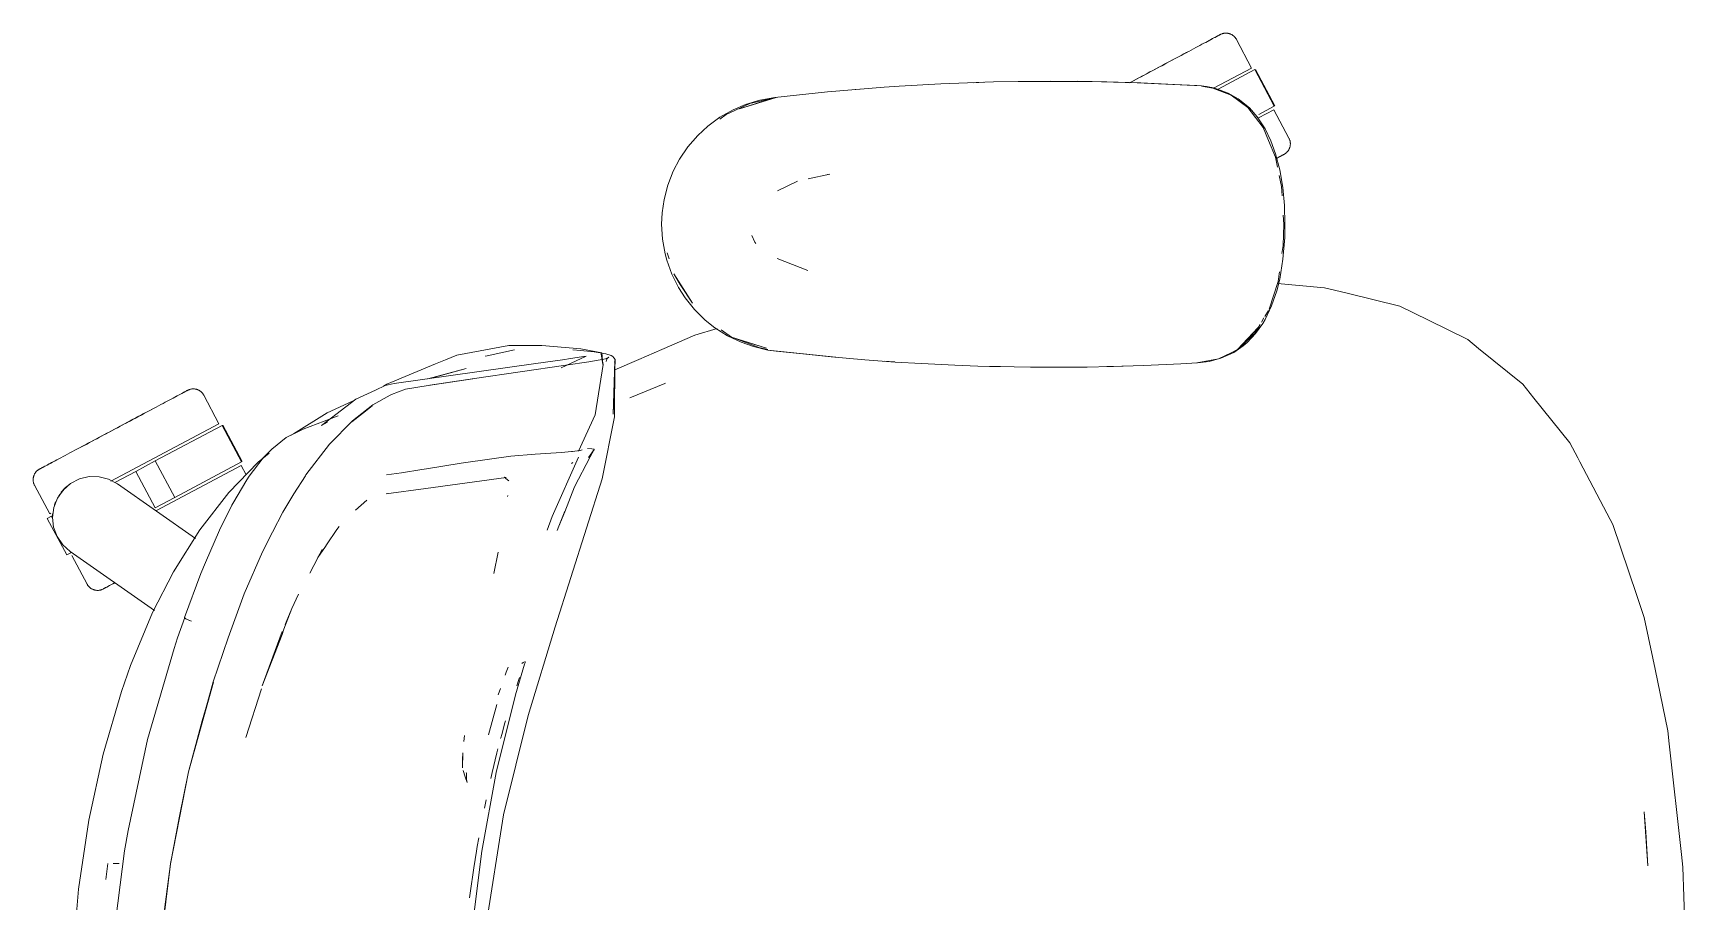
# Model space of a CAD drawing. Header units: millimetres. Extents: x 79795 to 317870, y -36033 to 97293.
# Drawn here: x 178313 to 178874, y 20809 to 21103 of the extents above; entities that cross this region are included whole.
import ezdxf

# ---------------------------------------------------------------- set-up
doc = ezdxf.new("R2010")
doc.units = ezdxf.units.MM
doc.header["$MEASUREMENT"] = 0
doc.layers.add('G-IMPT', color=8, linetype='CONTINUOUS', lineweight=9)
doc.layers.add('I-FURN', color=8, linetype='CONTINUOUS', lineweight=9)

msp = doc.modelspace()

# ---------------------------------------------------------------- linework, layer by layer
at = {"layer": 'G-IMPT'}
for p, q in [((178626.48, 21085.99), (178638.23, 21086.38)), ((178631.36, 21086.13), (178633.3, 21086.24)), ((178633.3, 21086.24), (178634.79, 21086.26)), ((178646.65, 21086.55), (178638.23, 21086.38)), ((178646.65, 21086.55), (178657.45, 21086.63)), ((178646.65, 21086.55), (178666.84, 21086.59)), ((178646.65, 21086.55), (178676.67, 21086.43)), ((178676.67, 21086.43), (178657.45, 21086.63)), ((178666.84, 21086.59), (178676.67, 21086.43)), ((178666.84, 21086.59), (178688.23, 21086.09)), ((178666.84, 21086.59), (178687.02, 21086.13)), ((178666.84, 21086.55), (178668.88, 21086.57)), ((178668.88, 21086.57), (178670.78, 21086.5)), ((178676.67, 21086.43), (178688.23, 21086.09)), ((178688.23, 21086.09), (178687.02, 21086.13)), ((178687.02, 21086.13), (178708.81, 21085.04)), ((178687.02, 21086.13), (178707.2, 21085.15)), ((178688.23, 21086.09), (178708.81, 21085.04)), ((178564.63, 21081.1), (178552.16, 21077.27)), ((178555.66, 21079.06), (178564.06, 21080.97)), ((178564.11, 21081.1), (178559.07, 21080.21)), ((178564.63, 21081.1), (178561.31, 21080.19)), ((178582.04, 21083.01), (178564.11, 21081.1)), ((178586.17, 21083.35), (178582.04, 21083.01)), ((178601.22, 21084.6), (178586.17, 21083.35)), ((178593.04, 21083.95), (178591.37, 21083.78)), ((178601.22, 21084.6), (178606.31, 21084.93)), ((178606.31, 21084.93), (178620.45, 21085.74)), ((178626.48, 21085.99), (178620.45, 21085.74)), ((178708.81, 21085.04), (178707.2, 21085.15)), ((178708.81, 21085.04), (178710.46, 21084.79)), ((178712.67, 21084.32), (178708.82, 21084.91)), ((178712.85, 21084.34), (178710.46, 21084.79)), ((178712.67, 21084.32), (178718.87, 21081.91)), ((178712.85, 21084.34), (178714.2, 21083.98)), ((178717.84, 21082.58), (178714.2, 21083.98)), ((178717.84, 21082.58), (178721.27, 21080.62)), ((178718.87, 21081.91), (178724.49, 21077.74)), ((178721.27, 21080.62), (178725.01, 21077.55)), ((178545.48, 21073.73), (178547.59, 21075.32)), ((178549.97, 21076.93), (178545.53, 21074.42)), ((178555.66, 21079.06), (178547.59, 21075.32)), ((178549.97, 21076.93), (178554.21, 21078.74)), ((178552.16, 21077.27), (178561.31, 21080.19)), ((178554.21, 21078.74), (178559.07, 21080.21)), ((178724.49, 21077.74), (178729.71, 21070.96)), ((178727.68, 21074.51), (178725.01, 21077.55)), ((178541.44, 21071.42), (178538, 21068.26)), ((178541.44, 21071.42), (178545.53, 21074.42)), ((178730.33, 21070.46), (178727.68, 21074.51)), ((178729.71, 21070.96), (178731.55, 21066.56)), ((178730.33, 21070.46), (178732.32, 21066.39)), ((178531.85, 21060.25), (178534.68, 21064.42)), ((178534.68, 21064.42), (178538, 21068.26)), ((178733.88, 21060.94), (178731.55, 21066.56)), ((178733.9, 21062.05), (178732.32, 21066.39)), ((178531.85, 21060.25), (178529.66, 21056.09)), ((178733.88, 21060.94), (178734.59, 21057.47)), ((178733.9, 21062.05), (178735.33, 21056.57)), ((178529.66, 21056.09), (178527.83, 21051.38)), ((178565, 21049.53), (178571.78, 21052.8)), ((178582.83, 21055.13), (178575.39, 21053.56)), ((178582, 21054.98), (178582.83, 21055.13)), ((178735.15, 21054.73), (178735.92, 21050.98)), ((178736.33, 21050.64), (178735.33, 21056.57)), ((178526.57, 21046.51), (178527.83, 21051.38)), ((178735.92, 21050.98), (178736.11, 21047.77)), ((178736.33, 21050.64), (178736.9, 21044.49)), ((178525.75, 21038.15), (178525.92, 21042)), ((178526.57, 21046.51), (178525.92, 21042)), ((178736.51, 21041.26), (178736.7, 21038.15)), ((178737.08, 21038.15), (178736.9, 21044.49)), ((178525.75, 21038.15), (178526.04, 21033.11)), ((178736.47, 21030.99), (178736.7, 21038.15)), ((178736.99, 21033.64), (178737.08, 21038.15)), ((178526.04, 21033.11), (178526.92, 21028.16)), ((178556.36, 21034.33), (178557.38, 21032.1)), ((178557.38, 21032.1), (178557.67, 21031.65)), ((178736.47, 21030.99), (178736.08, 21028.2)), ((178736.99, 21033.64), (178736.41, 21026.33)), ((178526.92, 21028.16), (178527.49, 21026.03)), ((178529.2, 21021.26), (178527.49, 21026.03)), ((178528.29, 21026.47), (178527.67, 21028.5)), ((178575.33, 21022.43), (178564.9, 21026.58)), ((178735.3, 21019.57), (178736.41, 21026.33)), ((178529.2, 21021.26), (178531.44, 21016.75)), ((178529.85, 21021.36), (178532.01, 21017.68)), ((178529.85, 21021.36), (178536.17, 21011.41)), ((178734.75, 21018.73), (178731.72, 21009.33)), ((178734.32, 21015.64), (178735.3, 21019.57)), ((178735.21, 21022.02), (178734.75, 21018.73)), ((178531.44, 21016.75), (178533.71, 21013.2)), ((178532.01, 21017.68), (178536.17, 21011.41)), ((178536.89, 21009.23), (178533.71, 21013.2)), ((178734.32, 21015.64), (178732.58, 21010.55)), ((178734.61, 21018.11), (178750.49, 21016.66)), ((178750.49, 21016.66), (178755.78, 21015.37)), ((178758.15, 21014.78), (178755.78, 21015.37)), ((178776.09, 21010.38), (178758.15, 21014.78)), ((178536.89, 21009.23), (178540.5, 21005.68)), ((178731.49, 21008.96), (178730.25, 21006.88)), ((178732.58, 21010.55), (178730.37, 21005.92)), ((178780.46, 21008.23), (178776.09, 21010.38)), ((178780.46, 21008.23), (178791.93, 21002.59)), ((178536.97, 21000.62), (178544.62, 21002.82)), ((178540.5, 21005.68), (178543.81, 21003.06)), ((178548.13, 21000.33), (178543.81, 21003.06)), ((178549.46, 20999.93), (178545.88, 21002.36)), ((178727.95, 21003.12), (178721.04, 20995.73)), ((178727.95, 21003.12), (178726.67, 21001.65)), ((178728.64, 21004.19), (178726.75, 21001.03)), ((178727.12, 21001.09), (178729.57, 21004.54)), ((178729.97, 21006.41), (178729.11, 21004.97)), ((178730.37, 21005.92), (178729.57, 21004.54)), ((178799.09, 20999.06), (178791.93, 21002.59)), ((178473.98, 20997.03), (178456.29, 20993.79)), ((178473.98, 20997.03), (178480.95, 20997.05)), ((178485.12, 20997.06), (178480.95, 20997.05)), ((178489.08, 20996.71), (178485.12, 20997.06)), ((178489.08, 20996.71), (178498.4, 20995.91)), ((178536.97, 21000.62), (178525.85, 20995.76)), ((178548.13, 21000.33), (178552.71, 20998.14)), ((178549.46, 20999.93), (178552.16, 20999.03)), ((178549.46, 20999.93), (178561.31, 20996.12)), ((178558.68, 20996.33), (178550.49, 20999.53)), ((178552.16, 20999.03), (178561.31, 20996.12)), ((178552.71, 20998.14), (178556.85, 20996.69)), ((178561.81, 20995.53), (178556.85, 20996.69)), ((178561.73, 20995.75), (178558.68, 20996.33)), ((178719.71, 20994.71), (178722.93, 20996.91)), ((178726.75, 21001.03), (178721.04, 20995.73)), ((178721.04, 20995.73), (178723.46, 20997.96)), ((178724.26, 20998.04), (178722.93, 20996.91)), ((178726.53, 21001.5), (178723.46, 20997.96)), ((178724.26, 20998.04), (178727.12, 21001.09)), ((178802.74, 20996.09), (178799.09, 20999.06)), ((178432.61, 20984.01), (178449.06, 20990.8)), ((178482.26, 20990.84), (178435.05, 20984.17)), ((178449.06, 20990.8), (178452.43, 20992.19)), ((178456.29, 20993.79), (178452.43, 20992.19)), ((178466.54, 20993.57), (178465.97, 20993.42)), ((178475.85, 20995.62), (178466.54, 20993.57)), ((178482.26, 20990.84), (178492.93, 20992.28)), ((178491.68, 20989.47), (178500.11, 20993.47)), ((178494.22, 20992.5), (178492.93, 20992.28)), ((178493.23, 20990.45), (178501.08, 20991.57)), ((178499.25, 20993.33), (178494.22, 20992.5)), ((178498.23, 20995.39), (178495.64, 20995.6)), ((178498.23, 20995.39), (178502.92, 20994.87)), ((178498.4, 20995.91), (178498.87, 20995.87)), ((178503.12, 20995.06), (178498.87, 20995.87)), ((178500.11, 20993.47), (178499.25, 20993.33)), ((178507.35, 20992.67), (178501.08, 20991.57)), ((178503.53, 20994.8), (178502.92, 20994.87)), ((178503.12, 20995.06), (178505.45, 20994.61)), ((178503.18, 20973.57), (178505.9, 20990.62)), ((178503.53, 20994.8), (178506.81, 20994.26)), ((178505.21, 20994.2), (178505.83, 20990.66)), ((178505.21, 20994.2), (178505.9, 20990.62)), ((178505.83, 20990.66), (178505.45, 20994.61)), ((178506.73, 20992.5), (178507.82, 20993.06)), ((178506.73, 20992.5), (178507.35, 20992.67)), ((178506.81, 20994.26), (178508.68, 20993.71)), ((178507, 20992.13), (178506.92, 20991.63)), ((178507, 20992.13), (178507.32, 20992.67)), ((178507.32, 20992.67), (178507.82, 20993.06)), ((178509.21, 20993.39), (178508.68, 20993.71)), ((178509.21, 20993.39), (178509.59, 20992.9)), ((178509.37, 20973.76), (178509.95, 20992.21)), ((178509.37, 20973.76), (178509.85, 20991.74)), ((178509.98, 20992.32), (178509.59, 20992.9)), ((178509.98, 20992.32), (178509.79, 20991.46)), ((178509.79, 20991.46), (178509.82, 20991.57)), ((178509.81, 20972.87), (178509.85, 20991.74)), ((178509.85, 20991.74), (178509.82, 20991.57)), ((178518.01, 20992.34), (178509.84, 20988.77)), ((178509.95, 20992.21), (178509.85, 20991.74)), ((178525.85, 20995.76), (178518.01, 20992.34)), ((178561.81, 20995.53), (178584.76, 20993.08)), ((178561.81, 20995.53), (178564.63, 20995.2)), ((178561.81, 20995.53), (178583.24, 20993.18)), ((178584.76, 20993.08), (178564.63, 20995.2)), ((178583.24, 20993.18), (178594.64, 20992.2)), ((178604.93, 20991.47), (178594.64, 20992.2)), ((178602.89, 20991.6), (178601.47, 20991.74)), ((178602.89, 20991.6), (178604.79, 20991.51)), ((178604.93, 20991.47), (178613.8, 20990.91)), ((178625.11, 20990.37), (178613.8, 20990.91)), ((178701.76, 20990.87), (178689.2, 20990.25)), ((178701.76, 20990.87), (178707.43, 20991.15)), ((178714.55, 20992.52), (178707.2, 20991.15)), ((178707.43, 20991.15), (178711.44, 20991.65)), ((178711.44, 20991.65), (178715.39, 20992.72)), ((178718.81, 20994.63), (178714.55, 20992.52)), ((178719.71, 20994.71), (178715.39, 20992.72)), ((178718.81, 20994.63), (178721.04, 20995.73)), ((178802.74, 20996.09), (178817.69, 20983.92)), ((178459.47, 20989.29), (178446.52, 20985.79)), ((178461.75, 20985.8), (178446.59, 20983.51)), ((178462.35, 20985.9), (178447.16, 20983.57)), ((178461.75, 20985.8), (178447.16, 20983.57)), ((178459.47, 20989.29), (178447.58, 20985.94)), ((178462.35, 20985.9), (178493.23, 20990.45)), ((178625.11, 20990.37), (178632.99, 20990.07)), ((178645.29, 20989.78), (178632.99, 20990.07)), ((178636.86, 20989.99), (178638.52, 20989.91)), ((178638.52, 20989.91), (178640.59, 20989.92)), ((178645.29, 20989.78), (178650.76, 20989.71)), ((178665.48, 20989.7), (178650.76, 20989.71)), ((178669.99, 20989.75), (178665.48, 20989.7)), ((178669.99, 20989.75), (178685.66, 20990.13)), ((178676.71, 20989.93), (178678.93, 20989.93)), ((178682.26, 20990.07), (178678.93, 20989.93)), ((178685.66, 20990.13), (178689.2, 20990.25)), ((178422.12, 20978.89), (178428.69, 20981.95)), ((178427.87, 20976.95), (178433.7, 20980.24)), ((178428.69, 20981.95), (178432.06, 20983.52)), ((178431.44, 20983.24), (178432.61, 20984.01)), ((178435.05, 20984.17), (178432.06, 20983.52)), ((178434.12, 20980.45), (178433.7, 20980.24)), ((178434.12, 20980.45), (178438.92, 20982.21)), ((178438.92, 20982.21), (178446.59, 20983.51)), ((178514.95, 20979.31), (178526.81, 20984.23)), ((178527.07, 20984.33), (178526.81, 20984.23)), ((178817.69, 20983.92), (178821.45, 20979.25)), ((178400.9, 20967.14), (178412.35, 20974.27)), ((178410.46, 20969.97), (178422.12, 20978.89)), ((178412.35, 20974.27), (178420.98, 20978.25)), ((178427.64, 20976.62), (178420.69, 20971.23)), ((178420.69, 20971.23), (178424.27, 20974.03)), ((178420.9, 20971.53), (178427.87, 20976.95)), ((178427.64, 20976.62), (178424.27, 20974.03)), ((178833.66, 20964.12), (178821.45, 20979.25)), ((178401.99, 20967.62), (178404.21, 20968.7)), ((178416.12, 20973.21), (178404.21, 20968.7)), ((178410.46, 20969.97), (178412.48, 20971.12)), ((178420.9, 20971.53), (178413.17, 20963.63)), ((178503.18, 20973.57), (178497.59, 20961.28)), ((178505.61, 20951.92), (178509.81, 20972.87)), ((178398.41, 20965.84), (178393.55, 20961.97)), ((178399.55, 20966.45), (178398.41, 20965.84)), ((178399.55, 20966.45), (178401.99, 20967.62)), ((178400.9, 20967.14), (178400.14, 20966.64)), ((178413.17, 20963.63), (178405.15, 20953.2)), ((178833.66, 20964.12), (178836.37, 20958.99)), ((178388.98, 20957.53), (178379.02, 20947.24)), ((178390.65, 20958.95), (178385.94, 20952.82)), ((178392.66, 20960.53), (178388.98, 20957.53)), ((178390.65, 20958.95), (178393.55, 20961.97)), ((178457.83, 20957.14), (178446.06, 20955.27)), ((178459.38, 20957.38), (178457.83, 20957.14)), ((178474.59, 20959.59), (178459.38, 20957.38)), ((178474.59, 20959.59), (178474.67, 20959.6)), ((178474.67, 20959.6), (178482.92, 20960.22)), ((178491.76, 20960.85), (178482.92, 20960.22)), ((178488.64, 20939.1), (178497.56, 20959.25)), ((178491.76, 20960.85), (178495.17, 20961.11)), ((178495.54, 20961.15), (178495.17, 20961.11)), ((178495.18, 20957.08), (178495.62, 20957.36)), ((178495.54, 20961.15), (178498, 20961.43)), ((178496.19, 20949.2), (178501.47, 20959.31)), ((178498, 20961.43), (178498.07, 20961.46)), ((178498.84, 20961.73), (178498.07, 20961.46)), ((178500.57, 20962.21), (178502.1, 20962.04)), ((178502.82, 20961.77), (178500.98, 20959.06)), ((178502.82, 20961.77), (178501.47, 20959.31)), ((178502.1, 20962.04), (178502.79, 20961.9)), ((178502.79, 20961.9), (178502.82, 20961.77)), ((178502.82, 20961.77), (178502.85, 20961.6)), ((178837.09, 20957.61), (178836.37, 20958.99)), ((178837.09, 20957.61), (178847.39, 20938.1)), ((178380.34, 20943.53), (178385.07, 20951.53)), ((178385.94, 20952.82), (178385.07, 20951.53)), ((178401.09, 20946.84), (178404.98, 20952.94)), ((178405.15, 20953.2), (178404.98, 20952.94)), ((178437.56, 20953.95), (178432.49, 20953.2)), ((178437.56, 20953.95), (178444.4, 20955.01)), ((178444.4, 20955.01), (178446.06, 20955.27)), ((178445.75, 20948.59), (178473.08, 20952.33)), ((178473.94, 20951.21), (178472.37, 20952.45)), ((178472.58, 20952.42), (178472.82, 20952.37)), ((178473.08, 20952.33), (178472.82, 20952.37)), ((178489.62, 20901.68), (178505.61, 20951.92)), ((178369.22, 20934.63), (178379.02, 20947.24)), ((178401.09, 20946.84), (178397.33, 20940.61)), ((178445.75, 20948.59), (178432.39, 20946.81)), ((178432.39, 20946.81), (178432.86, 20946.96)), ((178473.58, 20946.26), (178473.54, 20945.92)), ((178496.19, 20949.2), (178492.93, 20940.73)), ((178375.81, 20934.48), (178380.34, 20943.53)), ((178375.81, 20934.48), (178380.04, 20942.93)), ((178376.03, 20934.92), (178380.34, 20943.53)), ((178380.34, 20943.53), (178380.04, 20942.93)), ((178393.76, 20933.82), (178397.33, 20940.61)), ((178421.9, 20941.31), (178425.8, 20944.65)), ((178490.92, 20935.83), (178492.94, 20940.94)), ((178492.93, 20940.73), (178490.92, 20935.83)), ((178492.94, 20940.94), (178491.54, 20937.4)), ((178369.22, 20934.63), (178360.24, 20920.34)), ((178375.81, 20934.48), (178371.04, 20923.52)), ((178376.03, 20934.92), (178375.81, 20934.48)), ((178412.13, 20929.55), (178415.62, 20934.68)), ((178415.62, 20934.68), (178416.37, 20935.78)), ((178486.89, 20934.51), (178488.64, 20939.1)), ((178490.92, 20935.83), (178490.36, 20934.42)), ((178847.39, 20938.1), (178848.27, 20936.44)), ((178856.42, 20912.36), (178848.27, 20936.44)), ((178393.76, 20933.82), (178390.37, 20927.09)), ((178409.18, 20925.21), (178411.73, 20928.97)), ((178411.73, 20928.97), (178412.13, 20929.55)), ((178371.04, 20923.52), (178369.56, 20919.84)), ((178384.19, 20912.87), (178390.37, 20927.09)), ((178406.49, 20919.88), (178410.68, 20927.98)), ((178409.18, 20925.21), (178410.68, 20927.98)), ((178468.9, 20919.79), (178470.32, 20927.04)), ((178360.24, 20920.34), (178353.15, 20906.56)), ((178369.56, 20919.84), (178363.99, 20904.88)), ((178384.19, 20912.87), (178378.73, 20897.99)), ((178402.62, 20912.84), (178400.42, 20907.99)), ((178856.42, 20912.36), (178858.93, 20904.92)), ((178345.64, 20888.59), (178353.15, 20906.56)), ((178400.42, 20907.99), (178397.7, 20900.91)), ((178400.42, 20907.99), (178398.12, 20902.54)), ((178364.03, 20904.88), (178361.62, 20897.95)), ((178363.99, 20904.88), (178364.03, 20904.75)), ((178364.03, 20904.75), (178364.03, 20904.88)), ((178364.03, 20904.75), (178364.43, 20904.48)), ((178364.03, 20904.75), (178364.04, 20904.7)), ((178364.43, 20904.48), (178364.04, 20904.7)), ((178365.26, 20904.09), (178364.43, 20904.48)), ((178364.61, 20904.37), (178364.43, 20904.48)), ((178365.26, 20904.09), (178364.61, 20904.37)), ((178365.26, 20904.09), (178366.31, 20903.67)), ((178365.26, 20904.09), (178365.72, 20903.9)), ((178366.31, 20903.67), (178365.72, 20903.9)), ((178397.04, 20899.18), (178397.7, 20900.91)), ((178489.62, 20901.68), (178480.44, 20871.7)), ((178861.8, 20891.1), (178858.93, 20904.92)), ((178360.43, 20894.34), (178361.62, 20897.95)), ((178373.73, 20883.07), (178378.73, 20897.99)), ((178390.32, 20881.73), (178397.14, 20900.14)), ((178390.32, 20881.73), (178397.04, 20899.18)), ((178351.48, 20863.51), (178360.43, 20894.34)), ((178478.39, 20889.34), (178479, 20889.72)), ((178479.43, 20889.65), (178479.35, 20889.35)), ((178479.4, 20890.11), (178479.48, 20889.87)), ((178479.48, 20889.87), (178479.43, 20889.65)), ((178862.57, 20887.42), (178861.8, 20891.1)), ((178342.56, 20879.85), (178345.64, 20888.59)), ((178473.09, 20886.41), (178472.71, 20885.39)), ((178473.09, 20886.41), (178473.7, 20888.06)), ((178476.21, 20878.65), (178479.29, 20889.08)), ((178477.37, 20883.85), (178477.61, 20884.51)), ((178478.39, 20889.34), (178478.6, 20889.48)), ((178479.35, 20889.35), (178479.29, 20889.08)), ((178862.57, 20887.42), (178866.92, 20866.47)), ((178342.56, 20879.85), (178336.39, 20858.61)), ((178365.34, 20852.57), (178373.73, 20883.07)), ((178365.34, 20852.57), (178373.77, 20882.98)), ((178370, 20869.82), (178373.77, 20882.98)), ((178384.79, 20864.26), (178390.05, 20880.75)), ((178469.67, 20852.34), (178476.21, 20878.65)), ((178470.37, 20878.64), (178471.1, 20880.86)), ((178477.37, 20883.85), (178476.63, 20881.75)), ((178469.87, 20875.36), (178467.02, 20865.16)), ((178370, 20869.82), (178365.34, 20852.57)), ((178384.79, 20864.26), (178385.87, 20867.7)), ((178471.52, 20865.23), (178472.63, 20869.23)), ((178472.13, 20838.02), (178480.44, 20871.7)), ((178472.63, 20869.23), (178472.84, 20869.91)), ((178351.48, 20863.51), (178344.82, 20832.72)), ((178458.64, 20862.84), (178458.86, 20864.93)), ((178471.2, 20864.09), (178471.15, 20863.91)), ((178471.52, 20865.23), (178471.2, 20864.09)), ((178866.92, 20866.47), (178867.4, 20862.06)), ((178871.53, 20824.61), (178867.4, 20862.06)), ((178336.39, 20858.61), (178331.57, 20836.25)), ((178458.24, 20853.99), (178458.33, 20859.04)), ((178458.24, 20853.99), (178458.25, 20856.77)), ((178458.33, 20859.04), (178458.25, 20856.77)), ((178469.9, 20859.07), (178468.34, 20852.32)), ((178469.9, 20859.07), (178470.23, 20860.37)), ((178365.34, 20852.57), (178359.17, 20821.45)), ((178365.34, 20852.57), (178359.17, 20821.53)), ((178365.34, 20852.57), (178362.27, 20837.55)), ((178459.09, 20850.88), (178458.49, 20853.03)), ((178459.78, 20848.93), (178459.09, 20850.88)), ((178459.52, 20852.14), (178459.53, 20852.28)), ((178459.56, 20849.98), (178459.53, 20852.28)), ((178469.67, 20852.34), (178464.73, 20825.67)), ((178467.89, 20850.34), (178468.34, 20852.32)), ((178459.56, 20849.98), (178459.78, 20848.93)), ((178465.69, 20840.3), (178466.23, 20843.11)), ((178860.13, 20820.78), (178858.89, 20839.06)), ((178858.89, 20839.06), (178859.5, 20832.11)), ((178331.57, 20836.25), (178328.08, 20812.83)), ((178359.17, 20821.45), (178362.27, 20837.55)), ((178472.13, 20838.02), (178466.13, 20800.1)), ((178343.63, 20825.8), (178344.82, 20832.72)), ((178463.76, 20830.19), (178463.21, 20827.29)), ((178860.13, 20820.78), (178859.5, 20832.11)), ((178339.82, 20795.63), (178343.63, 20825.8)), ((178464.73, 20825.67), (178461.44, 20798.75)), ((178462.11, 20820.04), (178462.96, 20825.66)), ((178462.96, 20825.66), (178463.21, 20827.29)), ((178871.53, 20824.61), (178872.01, 20820.24)), ((178337.99, 20821.53), (178337.33, 20816.12)), ((178341.84, 20821.49), (178339.75, 20821.56)), ((178339.75, 20821.56), (178339.86, 20821.56)), ((178355.34, 20789.93), (178359.17, 20821.53)), ((178355.38, 20789.89), (178359.17, 20821.45)), ((178359.17, 20821.45), (178357.22, 20805.97)), ((178462.11, 20820.04), (178460.82, 20811.51)), ((178872.34, 20810.3), (178872.01, 20820.24)), ((178328.08, 20812.83), (178325.82, 20787.26)), ((178460.82, 20811.51), (178460.63, 20809.86)), ((178872.34, 20810.3), (178874.04, 20758.12))]:
    msp.add_line(p, q, dxfattribs=at)
at = {"layer": 'I-FURN'}
for p, q in [((178716.4, 21102.86), (178716.56, 21102.89)), ((178716.56, 21102.89), (178716.72, 21102.91)), ((178716.72, 21102.91), (178716.88, 21102.92)), ((178716.88, 21102.92), (178717.05, 21102.92)), ((178717.05, 21102.92), (178717.21, 21102.92)), ((178717.21, 21102.92), (178717.37, 21102.91)), ((178717.37, 21102.91), (178717.53, 21102.9)), ((178717.53, 21102.9), (178717.69, 21102.88)), ((178717.69, 21102.88), (178717.85, 21102.85)), ((178706.07, 21097.6), (178705.28, 21097.18)), ((178706.83, 21098.01), (178706.07, 21097.6)), ((178707.56, 21098.4), (178706.83, 21098.01)), ((178708.27, 21098.77), (178707.56, 21098.4)), ((178708.95, 21099.13), (178708.27, 21098.77)), ((178709.6, 21099.48), (178708.95, 21099.13)), ((178710.21, 21099.8), (178709.6, 21099.48)), ((178710.8, 21100.12), (178710.21, 21099.8)), ((178710.49, 21099.95), (178711.06, 21100.25)), ((178711.35, 21100.41), (178710.8, 21100.12)), ((178711.06, 21100.25), (178711.59, 21100.54)), ((178711.87, 21100.68), (178711.35, 21100.41)), ((178711.59, 21100.54), (178712.09, 21100.8)), ((178712.35, 21100.94), (178711.87, 21100.68)), ((178712.09, 21100.8), (178712.56, 21101.05)), ((178712.79, 21101.18), (178712.35, 21100.94)), ((178712.56, 21101.05), (178712.99, 21101.28)), ((178713.2, 21101.39), (178712.79, 21101.18)), ((178712.99, 21101.28), (178713.38, 21101.49)), ((178713.58, 21101.59), (178713.2, 21101.39)), ((178713.38, 21101.49), (178713.74, 21101.68)), ((178713.91, 21101.77), (178713.58, 21101.59)), ((178713.74, 21101.68), (178714.05, 21101.85)), ((178714.21, 21101.93), (178713.91, 21101.77)), ((178714.05, 21101.85), (178714.33, 21101.99)), ((178714.47, 21102.07), (178714.21, 21101.93)), ((178714.33, 21101.99), (178714.57, 21102.12)), ((178714.69, 21102.18), (178714.47, 21102.07)), ((178714.57, 21102.12), (178714.77, 21102.23)), ((178714.87, 21102.28), (178714.69, 21102.18)), ((178714.77, 21102.23), (178714.94, 21102.32)), ((178715.01, 21102.35), (178714.87, 21102.28)), ((178714.94, 21102.32), (178715.06, 21102.38)), ((178715.11, 21102.41), (178715.01, 21102.35)), ((178715.06, 21102.38), (178715.14, 21102.42)), ((178715.17, 21102.44), (178715.11, 21102.41)), ((178715.14, 21102.42), (178715.18, 21102.45)), ((178715.19, 21102.45), (178715.17, 21102.44)), ((178715.18, 21102.45), (178715.19, 21102.45)), ((178715.19, 21102.45), (178715.33, 21102.52)), ((178715.33, 21102.52), (178715.48, 21102.59)), ((178715.48, 21102.59), (178715.63, 21102.65)), ((178715.63, 21102.65), (178715.78, 21102.71)), ((178715.78, 21102.71), (178715.93, 21102.75)), ((178715.93, 21102.75), (178716.09, 21102.8)), ((178716.09, 21102.8), (178716.25, 21102.83)), ((178716.25, 21102.83), (178716.4, 21102.86)), ((178717.85, 21102.85), (178718, 21102.81)), ((178718, 21102.81), (178718.16, 21102.77)), ((178718.16, 21102.77), (178718.31, 21102.73)), ((178718.31, 21102.73), (178718.47, 21102.68)), ((178718.47, 21102.68), (178718.62, 21102.62)), ((178718.62, 21102.62), (178718.77, 21102.55)), ((178718.77, 21102.55), (178718.91, 21102.48)), ((178718.91, 21102.48), (178719.05, 21102.41)), ((178719.05, 21102.41), (178719.19, 21102.32)), ((178719.19, 21102.32), (178719.33, 21102.24)), ((178719.33, 21102.24), (178719.46, 21102.14)), ((178719.46, 21102.14), (178719.59, 21102.05)), ((178719.59, 21102.05), (178719.71, 21101.94)), ((178719.71, 21101.94), (178719.83, 21101.84)), ((178719.83, 21101.84), (178719.95, 21101.72)), ((178719.95, 21101.72), (178720.06, 21101.61)), ((178720.06, 21101.61), (178720.16, 21101.49)), ((178720.16, 21101.49), (178720.27, 21101.36)), ((178720.27, 21101.36), (178720.36, 21101.23)), ((178720.36, 21101.23), (178720.45, 21101.1)), ((178720.45, 21101.1), (178720.54, 21100.96)), ((178720.54, 21100.96), (178720.62, 21100.82)), ((178720.62, 21100.82), (178720.64, 21100.78)), ((178725.79, 21091.1), (178720.64, 21100.78)), ((178695.31, 21091.88), (178694.32, 21091.36)), ((178694.78, 21091.6), (178695.76, 21092.12)), ((178696.29, 21092.4), (178695.31, 21091.88)), ((178695.76, 21092.12), (178696.74, 21092.64)), ((178697.26, 21092.92), (178696.29, 21092.4)), ((178696.74, 21092.64), (178697.7, 21093.15)), ((178698.22, 21093.43), (178697.26, 21092.92)), ((178697.7, 21093.15), (178698.65, 21093.66)), ((178699.16, 21093.93), (178698.22, 21093.43)), ((178698.65, 21093.66), (178699.59, 21094.16)), ((178700.09, 21094.42), (178699.16, 21093.93)), ((178699.59, 21094.16), (178700.51, 21094.65)), ((178701, 21094.91), (178700.09, 21094.42)), ((178700.51, 21094.65), (178701.42, 21095.13)), ((178701.9, 21095.38), (178701, 21094.91)), ((178701.42, 21095.13), (178702.3, 21095.6)), ((178702.78, 21095.85), (178701.9, 21095.38)), ((178702.3, 21095.6), (178703.17, 21096.06)), ((178703.63, 21096.31), (178702.78, 21095.85)), ((178703.17, 21096.06), (178704.02, 21096.51)), ((178704.47, 21096.75), (178703.63, 21096.31)), ((178705.28, 21097.18), (178704.47, 21096.75)), ((178685.32, 21086.57), (178684.34, 21086.05)), ((178684.79, 21086.29), (178685.78, 21086.81)), ((178686.31, 21087.1), (178685.32, 21086.57)), ((178685.78, 21086.81), (178686.77, 21087.34)), ((178687.31, 21087.63), (178686.31, 21087.1)), ((178686.77, 21087.34), (178687.77, 21087.87)), ((178688.31, 21088.16), (178687.31, 21087.63)), ((178687.77, 21087.87), (178688.77, 21088.41)), ((178689.32, 21088.69), (178688.31, 21088.16)), ((178688.77, 21088.41), (178689.78, 21088.94)), ((178690.32, 21089.23), (178689.32, 21088.69)), ((178689.78, 21088.94), (178690.78, 21089.47)), ((178691.33, 21089.76), (178690.32, 21089.23)), ((178690.78, 21089.47), (178691.79, 21090.01)), ((178692.33, 21090.3), (178691.33, 21089.76)), ((178691.79, 21090.01), (178692.79, 21090.54)), ((178693.33, 21090.83), (178692.33, 21090.3)), ((178692.79, 21090.54), (178693.79, 21091.07)), ((178694.32, 21091.36), (178693.33, 21090.83)), ((178693.79, 21091.07), (178694.78, 21091.6)), ((178725.79, 21091.1), (178713.12, 21084.36)), ((178714.4, 21083.91), (178726.91, 21090.56)), ((178726.91, 21090.56), (178733.48, 21078.2)), ((178733.66, 21078.29), (178727.08, 21090.65)), ((178733.3, 21076.97), (178728.11, 21074.21)), ((178733.48, 21078.2), (178728.19, 21075.39)), ((178738.45, 21067.28), (178733.3, 21076.97)), ((178738.45, 21067.28), (178738.52, 21067.14)), ((178738.55, 21063.71), (178738.48, 21063.56)), ((178738.52, 21067.14), (178738.59, 21066.99)), ((178738.62, 21063.86), (178738.55, 21063.71)), ((178738.59, 21066.99), (178738.65, 21066.85)), ((178738.68, 21064.01), (178738.62, 21063.86)), ((178738.65, 21066.85), (178738.71, 21066.69)), ((178738.73, 21064.16), (178738.68, 21064.01)), ((178738.71, 21066.69), (178738.76, 21066.54)), ((178738.77, 21064.31), (178738.73, 21064.16)), ((178738.76, 21066.54), (178738.8, 21066.38)), ((178738.81, 21064.47), (178738.77, 21064.31)), ((178738.8, 21066.38), (178738.83, 21066.23)), ((178738.85, 21064.63), (178738.81, 21064.47)), ((178738.83, 21066.23), (178738.86, 21066.07)), ((178738.88, 21064.79), (178738.85, 21064.63)), ((178738.86, 21066.07), (178738.89, 21065.91)), ((178738.9, 21064.94), (178738.88, 21064.79)), ((178738.89, 21065.91), (178738.91, 21065.75)), ((178738.91, 21065.11), (178738.9, 21064.94)), ((178738.91, 21065.75), (178738.92, 21065.59)), ((178738.92, 21065.27), (178738.91, 21065.11)), ((178738.92, 21065.59), (178738.92, 21065.43)), ((178738.92, 21065.43), (178738.92, 21065.27)), ((178734.15, 21060.44), (178734.58, 21060.66)), ((178734.8, 21060.78), (178734.39, 21060.56)), ((178734.58, 21060.66), (178734.98, 21060.87)), ((178735.17, 21060.98), (178734.8, 21060.78)), ((178734.98, 21060.87), (178735.33, 21061.06)), ((178735.51, 21061.16), (178735.17, 21060.98)), ((178735.33, 21061.06), (178735.65, 21061.23)), ((178735.8, 21061.31), (178735.51, 21061.16)), ((178735.65, 21061.23), (178735.93, 21061.38)), ((178736.06, 21061.45), (178735.8, 21061.31)), ((178735.93, 21061.38), (178736.17, 21061.51)), ((178736.28, 21061.57), (178736.06, 21061.45)), ((178736.17, 21061.51), (178736.37, 21061.61)), ((178736.46, 21061.66), (178736.28, 21061.57)), ((178736.37, 21061.61), (178736.53, 21061.7)), ((178736.6, 21061.74), (178736.46, 21061.66)), ((178736.53, 21061.7), (178736.65, 21061.77)), ((178736.7, 21061.79), (178736.6, 21061.74)), ((178736.65, 21061.77), (178736.74, 21061.81)), ((178736.76, 21061.82), (178736.7, 21061.79)), ((178736.74, 21061.81), (178736.78, 21061.83)), ((178736.78, 21061.83), (178736.76, 21061.82)), ((178736.82, 21061.85), (178736.78, 21061.83)), ((178736.78, 21061.83), (178736.78, 21061.83)), ((178736.96, 21061.93), (178736.82, 21061.85)), ((178737.1, 21062.02), (178736.96, 21061.93)), ((178737.23, 21062.11), (178737.1, 21062.02)), ((178737.36, 21062.21), (178737.23, 21062.11)), ((178737.49, 21062.31), (178737.36, 21062.21)), ((178737.61, 21062.41), (178737.49, 21062.31)), ((178737.72, 21062.53), (178737.61, 21062.41)), ((178737.84, 21062.64), (178737.72, 21062.53)), ((178737.94, 21062.76), (178737.84, 21062.64)), ((178738.05, 21062.89), (178737.94, 21062.76)), ((178738.15, 21063.01), (178738.05, 21062.89)), ((178738.24, 21063.15), (178738.15, 21063.01)), ((178738.32, 21063.28), (178738.24, 21063.15)), ((178738.41, 21063.42), (178738.32, 21063.28)), ((178738.48, 21063.56), (178738.41, 21063.42)), ((178360.67, 20979.56), (178360.08, 20979.25)), ((178360.36, 20979.39), (178360.93, 20979.69)), ((178361.22, 20979.85), (178360.67, 20979.56)), ((178360.93, 20979.69), (178361.46, 20979.98)), ((178361.74, 20980.12), (178361.22, 20979.85)), ((178361.46, 20979.98), (178361.96, 20980.24)), ((178362.22, 20980.38), (178361.74, 20980.12)), ((178361.96, 20980.24), (178362.43, 20980.49)), ((178362.66, 20980.62), (178362.22, 20980.38)), ((178362.43, 20980.49), (178362.86, 20980.72)), ((178363.07, 20980.84), (178362.66, 20980.62)), ((178362.86, 20980.72), (178363.25, 20980.93)), ((178363.45, 20981.03), (178363.07, 20980.84)), ((178363.25, 20980.93), (178363.61, 20981.12)), ((178363.78, 20981.21), (178363.45, 20981.03)), ((178363.61, 20981.12), (178363.92, 20981.29)), ((178364.08, 20981.37), (178363.78, 20981.21)), ((178363.92, 20981.29), (178364.2, 20981.44)), ((178364.34, 20981.51), (178364.08, 20981.37)), ((178364.2, 20981.44), (178364.44, 20981.56)), ((178364.56, 20981.62), (178364.34, 20981.51)), ((178364.44, 20981.56), (178364.64, 20981.67)), ((178364.74, 20981.72), (178364.56, 20981.62)), ((178364.64, 20981.67), (178364.81, 20981.76)), ((178364.88, 20981.79), (178364.74, 20981.72)), ((178364.81, 20981.76), (178364.93, 20981.82)), ((178364.98, 20981.85), (178364.88, 20981.79)), ((178364.93, 20981.82), (178365.01, 20981.86)), ((178365.04, 20981.88), (178364.98, 20981.85)), ((178365.01, 20981.86), (178365.05, 20981.89)), ((178365.06, 20981.89), (178365.04, 20981.88)), ((178365.05, 20981.89), (178365.06, 20981.89)), ((178365.06, 20981.89), (178365.2, 20981.96)), ((178365.2, 20981.96), (178365.35, 20982.03)), ((178365.35, 20982.03), (178365.5, 20982.09)), ((178365.5, 20982.09), (178365.65, 20982.15)), ((178365.65, 20982.15), (178365.8, 20982.2)), ((178365.8, 20982.2), (178365.96, 20982.24)), ((178365.96, 20982.24), (178366.12, 20982.27)), ((178366.12, 20982.27), (178366.27, 20982.3)), ((178366.27, 20982.3), (178366.43, 20982.33)), ((178366.43, 20982.33), (178366.59, 20982.35)), ((178366.59, 20982.35), (178366.75, 20982.36)), ((178366.75, 20982.36), (178366.92, 20982.36)), ((178366.92, 20982.36), (178367.08, 20982.36)), ((178367.08, 20982.36), (178367.24, 20982.35)), ((178367.24, 20982.35), (178367.4, 20982.34)), ((178367.4, 20982.34), (178367.56, 20982.32)), ((178367.56, 20982.32), (178367.72, 20982.29)), ((178367.72, 20982.29), (178367.87, 20982.25)), ((178367.87, 20982.25), (178368.03, 20982.21)), ((178368.03, 20982.21), (178368.18, 20982.17)), ((178368.18, 20982.17), (178368.34, 20982.12)), ((178368.34, 20982.12), (178368.49, 20982.06)), ((178368.49, 20982.06), (178368.64, 20981.99)), ((178368.64, 20981.99), (178368.78, 20981.92)), ((178368.78, 20981.92), (178368.92, 20981.85)), ((178368.92, 20981.85), (178369.06, 20981.76)), ((178369.06, 20981.76), (178369.2, 20981.68)), ((178369.2, 20981.68), (178369.33, 20981.59)), ((178369.33, 20981.59), (178369.46, 20981.49)), ((178369.46, 20981.49), (178369.58, 20981.38)), ((178369.58, 20981.38), (178369.7, 20981.28)), ((178369.7, 20981.28), (178369.82, 20981.16)), ((178369.82, 20981.16), (178369.93, 20981.05)), ((178369.93, 20981.05), (178370.03, 20980.93)), ((178370.03, 20980.93), (178370.14, 20980.8)), ((178370.14, 20980.8), (178370.23, 20980.67)), ((178370.23, 20980.67), (178370.32, 20980.54)), ((178370.32, 20980.54), (178370.41, 20980.4)), ((178370.41, 20980.4), (178370.49, 20980.26)), ((178370.49, 20980.26), (178370.51, 20980.22)), ((178375.66, 20970.54), (178370.51, 20980.22)), ((178349.96, 20973.86), (178349.03, 20973.37)), ((178349.46, 20973.6), (178350.38, 20974.09)), ((178350.87, 20974.35), (178349.96, 20973.86)), ((178350.38, 20974.09), (178351.29, 20974.57)), ((178351.77, 20974.82), (178350.87, 20974.35)), ((178351.29, 20974.57), (178352.17, 20975.04)), ((178352.65, 20975.29), (178351.77, 20974.82)), ((178352.17, 20975.04), (178353.04, 20975.5)), ((178353.5, 20975.75), (178352.65, 20975.29)), ((178353.04, 20975.5), (178353.89, 20975.95)), ((178354.34, 20976.19), (178353.5, 20975.75)), ((178355.15, 20976.62), (178354.34, 20976.19)), ((178355.94, 20977.04), (178355.15, 20976.62)), ((178356.7, 20977.45), (178355.94, 20977.04)), ((178357.43, 20977.84), (178356.7, 20977.45)), ((178358.14, 20978.21), (178357.43, 20977.84)), ((178358.82, 20978.57), (178358.14, 20978.21)), ((178359.47, 20978.92), (178358.82, 20978.57)), ((178360.08, 20979.25), (178359.47, 20978.92)), ((178339.19, 20968.13), (178338.18, 20967.6)), ((178338.64, 20967.85), (178339.65, 20968.38)), ((178375.66, 20970.54), (178339.05, 20951.07)), ((178340.19, 20968.67), (178339.19, 20968.13)), ((178339.65, 20968.38), (178340.65, 20968.91)), ((178341.2, 20969.2), (178340.19, 20968.67)), ((178340.65, 20968.91), (178341.66, 20969.45)), ((178342.2, 20969.74), (178341.2, 20969.2)), ((178341.66, 20969.45), (178342.66, 20969.98)), ((178343.2, 20970.27), (178342.2, 20969.74)), ((178342.66, 20969.98), (178343.66, 20970.51)), ((178344.19, 20970.8), (178343.2, 20970.27)), ((178343.66, 20970.51), (178344.65, 20971.04)), ((178345.18, 20971.32), (178344.19, 20970.8)), ((178344.65, 20971.04), (178345.63, 20971.56)), ((178346.16, 20971.84), (178345.18, 20971.32)), ((178345.63, 20971.56), (178346.61, 20972.08)), ((178347.13, 20972.36), (178346.16, 20971.84)), ((178346.61, 20972.08), (178347.57, 20972.59)), ((178348.09, 20972.87), (178347.13, 20972.36)), ((178347.57, 20972.59), (178348.52, 20973.1)), ((178349.03, 20973.37), (178348.09, 20972.87)), ((178348.52, 20973.1), (178349.46, 20973.6)), ((178354.07, 20957.93), (178376.78, 20970)), ((178376.78, 20970), (178383.35, 20957.64)), ((178383.53, 20957.73), (178376.95, 20970.09)), ((178329.46, 20962.96), (178328.55, 20962.48)), ((178328.97, 20962.7), (178329.88, 20963.19)), ((178330.38, 20963.45), (178329.46, 20962.96)), ((178329.88, 20963.19), (178330.81, 20963.68)), ((178331.32, 20963.95), (178330.38, 20963.45)), ((178330.81, 20963.68), (178331.76, 20964.18)), ((178332.27, 20964.46), (178331.32, 20963.95)), ((178331.76, 20964.18), (178332.71, 20964.69)), ((178333.24, 20964.97), (178332.27, 20964.46)), ((178332.71, 20964.69), (178333.68, 20965.21)), ((178334.21, 20965.49), (178333.24, 20964.97)), ((178333.68, 20965.21), (178334.66, 20965.73)), ((178335.19, 20966.01), (178334.21, 20965.49)), ((178334.66, 20965.73), (178335.65, 20966.25)), ((178336.18, 20966.54), (178335.19, 20966.01)), ((178335.65, 20966.25), (178336.64, 20966.78)), ((178337.18, 20967.07), (178336.18, 20966.54)), ((178336.64, 20966.78), (178337.64, 20967.31)), ((178338.18, 20967.6), (178337.18, 20967.07)), ((178337.64, 20967.31), (178338.64, 20967.85)), ((178317.62, 20956.67), (178318.11, 20956.93)), ((178318.38, 20957.07), (178317.88, 20956.81)), ((178318.11, 20956.93), (178318.62, 20957.2)), ((178318.92, 20957.36), (178318.38, 20957.07)), ((178318.62, 20957.2), (178319.17, 20957.49)), ((178319.49, 20957.66), (178318.92, 20957.36)), ((178319.17, 20957.49), (178319.76, 20957.8)), ((178320.09, 20957.98), (178319.49, 20957.66)), ((178320.72, 20958.32), (178320.09, 20957.98)), ((178321.38, 20958.67), (178320.72, 20958.32)), ((178322.08, 20959.04), (178321.38, 20958.67)), ((178322.8, 20959.42), (178322.08, 20959.04)), ((178323.55, 20959.82), (178322.8, 20959.42)), ((178324.33, 20960.23), (178323.55, 20959.82)), ((178325.13, 20960.66), (178324.33, 20960.23)), ((178325.95, 20961.1), (178325.13, 20960.66)), ((178326.8, 20961.55), (178325.95, 20961.1)), ((178327.67, 20962.01), (178326.8, 20961.55)), ((178328.55, 20962.48), (178327.67, 20962.01)), ((178347.43, 20954.4), (178354.07, 20957.93)), ((178354.07, 20957.93), (178360.65, 20945.57)), ((178383.35, 20957.64), (178360.65, 20945.57)), ((178312.65, 20951.73), (178312.66, 20951.89)), ((178312.65, 20951.57), (178312.65, 20951.73)), ((178312.65, 20951.4), (178312.65, 20951.57)), ((178312.66, 20951.24), (178312.65, 20951.4)), ((178312.66, 20951.89), (178312.67, 20952.05)), ((178312.67, 20952.05), (178312.69, 20952.21)), ((178312.69, 20952.21), (178312.72, 20952.37)), ((178312.72, 20952.37), (178312.75, 20952.52)), ((178312.75, 20952.52), (178312.79, 20952.68)), ((178312.79, 20952.68), (178312.84, 20952.83)), ((178312.84, 20952.83), (178312.89, 20952.99)), ((178312.89, 20952.99), (178312.95, 20953.14)), ((178312.95, 20953.14), (178313.01, 20953.29)), ((178313.01, 20953.29), (178313.08, 20953.43)), ((178313.08, 20953.43), (178313.16, 20953.57)), ((178313.16, 20953.57), (178313.24, 20953.71)), ((178313.24, 20953.71), (178313.33, 20953.85)), ((178313.33, 20953.85), (178313.42, 20953.98)), ((178313.42, 20953.98), (178313.52, 20954.11)), ((178313.52, 20954.11), (178313.62, 20954.23)), ((178313.62, 20954.23), (178313.73, 20954.35)), ((178313.73, 20954.35), (178313.84, 20954.47)), ((178313.84, 20954.47), (178313.96, 20954.58)), ((178313.96, 20954.58), (178314.08, 20954.68)), ((178314.08, 20954.68), (178314.21, 20954.79)), ((178314.21, 20954.79), (178314.34, 20954.88)), ((178314.34, 20954.88), (178314.47, 20954.97)), ((178314.47, 20954.97), (178314.61, 20955.06)), ((178314.61, 20955.06), (178314.75, 20955.14)), ((178314.75, 20955.14), (178314.78, 20955.16)), ((178314.78, 20955.16), (178314.8, 20955.17)), ((178314.79, 20955.16), (178314.78, 20955.16)), ((178314.83, 20955.18), (178314.79, 20955.16)), ((178314.8, 20955.17), (178314.86, 20955.2)), ((178314.91, 20955.23), (178314.83, 20955.18)), ((178314.86, 20955.2), (178314.96, 20955.25)), ((178315.04, 20955.29), (178314.91, 20955.23)), ((178314.96, 20955.25), (178315.1, 20955.33)), ((178315.2, 20955.38), (178315.04, 20955.29)), ((178315.1, 20955.33), (178315.28, 20955.43)), ((178315.4, 20955.49), (178315.2, 20955.38)), ((178315.28, 20955.43), (178315.5, 20955.54)), ((178315.64, 20955.61), (178315.4, 20955.49)), ((178315.5, 20955.54), (178315.76, 20955.68)), ((178315.92, 20955.76), (178315.64, 20955.61)), ((178315.76, 20955.68), (178316.06, 20955.84)), ((178316.24, 20955.93), (178315.92, 20955.76)), ((178316.06, 20955.84), (178316.39, 20956.02)), ((178316.59, 20956.12), (178316.24, 20955.93)), ((178316.39, 20956.02), (178316.77, 20956.21)), ((178316.98, 20956.33), (178316.59, 20956.12)), ((178316.77, 20956.21), (178317.18, 20956.43)), ((178317.41, 20956.56), (178316.98, 20956.33)), ((178317.18, 20956.43), (178317.62, 20956.67)), ((178317.88, 20956.81), (178317.41, 20956.56)), ((178325.34, 20950.29), (178328.34, 20951.84)), ((178328.34, 20951.84), (178331.62, 20952.62)), ((178331.62, 20952.62), (178334.99, 20952.6)), ((178334.99, 20952.6), (178338.26, 20951.77)), ((178338.26, 20951.77), (178341.24, 20950.18)), ((178340.37, 20950.64), (178347.43, 20954.4)), ((178347.43, 20954.4), (178354, 20942.04)), ((178383.17, 20956.41), (178354.47, 20941.15)), ((178384.85, 20953.26), (178383.17, 20956.41)), ((178312.68, 20951.08), (178312.66, 20951.24)), ((178312.7, 20950.92), (178312.68, 20951.08)), ((178312.73, 20950.77), (178312.7, 20950.92)), ((178312.77, 20950.61), (178312.73, 20950.77)), ((178312.81, 20950.45), (178312.77, 20950.61)), ((178312.86, 20950.3), (178312.81, 20950.45)), ((178312.92, 20950.15), (178312.86, 20950.3)), ((178312.98, 20950), (178312.92, 20950.15)), ((178313.04, 20949.85), (178312.98, 20950)), ((178313.12, 20949.71), (178313.04, 20949.85)), ((178313.12, 20949.71), (178318.27, 20940.02)), ((178320.87, 20945.31), (178322.8, 20948.07)), ((178323.64, 20948.93), (178321.35, 20946.15)), ((178322.8, 20948.07), (178325.34, 20950.29)), ((178325.06, 20950.09), (178323.64, 20948.93)), ((178341.24, 20950.18), (178367.67, 20931.68)), ((178318.64, 20940.22), (178318.27, 20940.02)), ((178319.22, 20938.81), (178319.65, 20942.16)), ((178319.65, 20942.16), (178320.87, 20945.31)), ((178360.65, 20945.57), (178354, 20942.04)), ((178317.46, 20938.46), (178318.85, 20939.2)), ((178317.46, 20938.46), (178324.03, 20926.1)), ((178318.85, 20939.2), (178318.76, 20939.15)), ((178319.25, 20938.45), (178318.85, 20939.2)), ((178319.6, 20935.46), (178319.22, 20938.81)), ((178320.78, 20932.3), (178319.6, 20935.46)), ((178322.68, 20929.51), (178320.78, 20932.3)), ((178325.19, 20927.26), (178322.68, 20929.51)), ((178325.42, 20926.84), (178324.03, 20926.1)), ((178353.78, 20907.24), (178325.19, 20927.26)), ((178325.34, 20926.79), (178325.42, 20926.84)), ((178325.78, 20925.9), (178330.93, 20916.21)), ((178330.95, 20916.17), (178330.93, 20916.21)), ((178331.03, 20916.03), (178330.95, 20916.17)), ((178331.11, 20915.89), (178331.03, 20916.03)), ((178331.21, 20915.76), (178331.11, 20915.89)), ((178331.3, 20915.63), (178331.21, 20915.76)), ((178331.4, 20915.51), (178331.3, 20915.63)), ((178331.51, 20915.39), (178331.4, 20915.51)), ((178331.62, 20915.27), (178331.51, 20915.39)), ((178331.74, 20915.16), (178331.62, 20915.27)), ((178331.86, 20915.05), (178331.74, 20915.16)), ((178331.98, 20914.95), (178331.86, 20915.05)), ((178332.11, 20914.85), (178331.98, 20914.95)), ((178332.24, 20914.76), (178332.11, 20914.85)), ((178332.38, 20914.67), (178332.24, 20914.76)), ((178332.52, 20914.59), (178332.38, 20914.67)), ((178332.66, 20914.51), (178332.52, 20914.59)), ((178332.8, 20914.44), (178332.66, 20914.51)), ((178332.95, 20914.38), (178332.8, 20914.44)), ((178333.1, 20914.32), (178332.95, 20914.38)), ((178333.25, 20914.27), (178333.1, 20914.32)), ((178333.41, 20914.22), (178333.25, 20914.27)), ((178333.56, 20914.18), (178333.41, 20914.22)), ((178333.72, 20914.14), (178333.56, 20914.18)), ((178333.88, 20914.12), (178333.72, 20914.14)), ((178334.04, 20914.1), (178333.88, 20914.12)), ((178334.2, 20914.08), (178334.04, 20914.1)), ((178334.36, 20914.07), (178334.2, 20914.08)), ((178334.52, 20914.07), (178334.36, 20914.07)), ((178334.68, 20914.08), (178334.52, 20914.07)), ((178334.84, 20914.09), (178334.68, 20914.08)), ((178335, 20914.1), (178334.84, 20914.09)), ((178335.16, 20914.13), (178335, 20914.1)), ((178335.32, 20914.16), (178335.16, 20914.13)), ((178335.48, 20914.2), (178335.32, 20914.16)), ((178335.63, 20914.24), (178335.48, 20914.2)), ((178335.79, 20914.29), (178335.63, 20914.24)), ((178335.94, 20914.34), (178335.79, 20914.29)), ((178336.09, 20914.4), (178335.94, 20914.34)), ((178336.24, 20914.47), (178336.09, 20914.4)), ((178336.38, 20914.54), (178336.24, 20914.47)), ((178336.39, 20914.55), (178336.38, 20914.54)), ((178336.38, 20914.54), (178336.4, 20914.55)), ((178336.43, 20914.57), (178336.39, 20914.55)), ((178336.4, 20914.55), (178336.46, 20914.59)), ((178336.51, 20914.61), (178336.43, 20914.57)), ((178336.46, 20914.59), (178336.56, 20914.64)), ((178336.63, 20914.68), (178336.51, 20914.61)), ((178336.56, 20914.64), (178336.7, 20914.71)), ((178336.79, 20914.76), (178336.63, 20914.68)), ((178336.7, 20914.71), (178336.88, 20914.81)), ((178336.99, 20914.87), (178336.79, 20914.76)), ((178336.88, 20914.81), (178337.1, 20914.93)), ((178337.23, 20915), (178336.99, 20914.87)), ((178337.1, 20914.93), (178337.36, 20915.06)), ((178337.51, 20915.15), (178337.23, 20915)), ((178337.36, 20915.06), (178337.66, 20915.22)), ((178337.83, 20915.32), (178337.51, 20915.15)), ((178337.66, 20915.22), (178337.99, 20915.4)), ((178338.19, 20915.5), (178337.83, 20915.32)), ((178337.99, 20915.4), (178338.36, 20915.6)), ((178338.58, 20915.71), (178338.19, 20915.5)), ((178338.36, 20915.6), (178338.77, 20915.82)), ((178339.01, 20915.94), (178338.58, 20915.71)), ((178338.77, 20915.82), (178339.22, 20916.05)), ((178339.48, 20916.19), (178339.01, 20915.94)), ((178339.22, 20916.05), (178339.7, 20916.31)), ((178339.98, 20916.46), (178339.48, 20916.19)), ((178339.7, 20916.31), (178340.22, 20916.58)), ((178340.51, 20916.74), (178339.98, 20916.46))]:
    msp.add_line(p, q, dxfattribs=at)
for points in [[(178322.19, 20947.35), (178322.52, 20947.77), (178322.86, 20948.2), (178323.29, 20948.59)], [(178319.25, 20938.45), (178319.25, 20938.68), (178319.24, 20939.21), (178319.28, 20939.88), (178319.32, 20940.26)], [(178319.85, 20942.86), (178319.97, 20943.26), (178320.11, 20943.66), (178320.28, 20944.06)]]:
    msp.add_open_spline(points, degree=3, dxfattribs=at)

doc.saveas('drawing.dxf')
